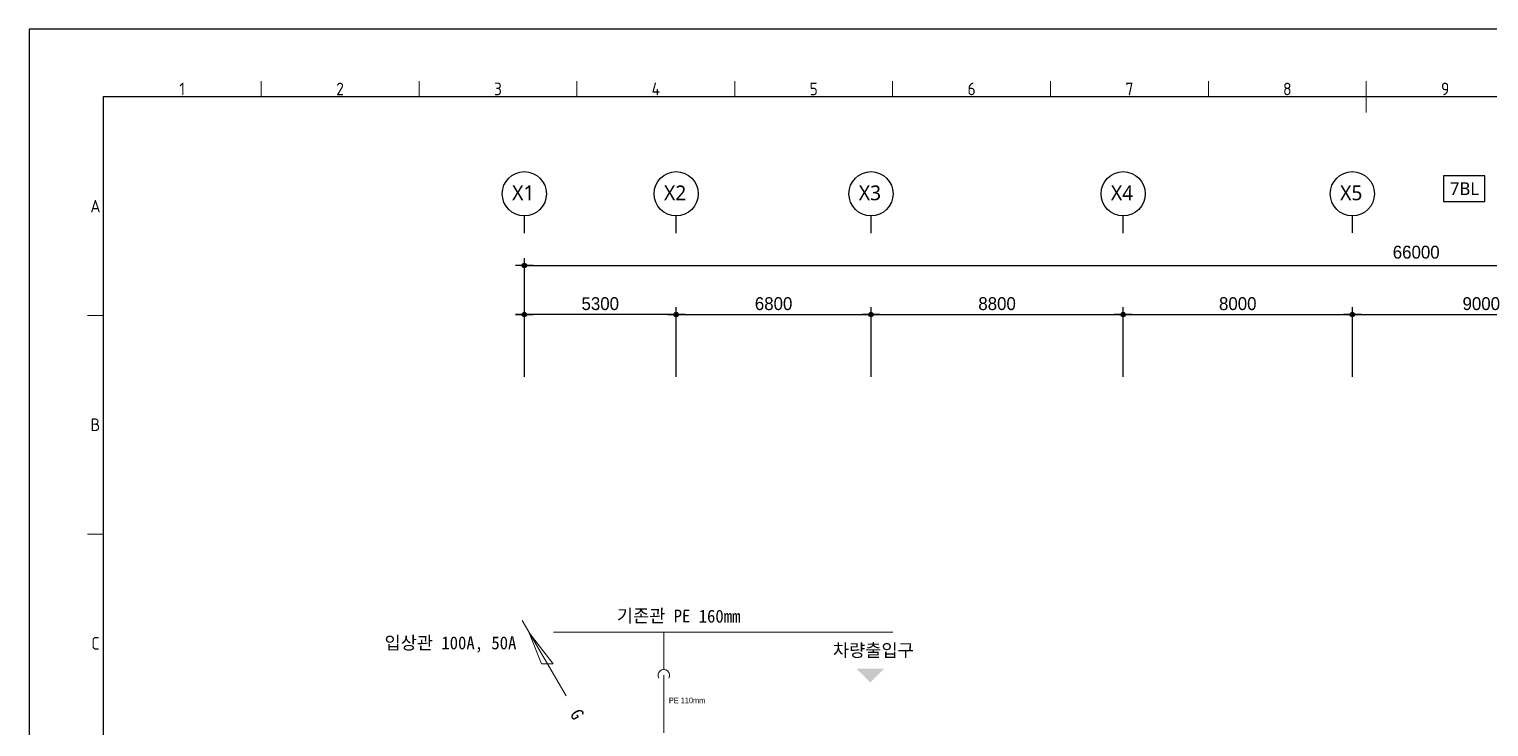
# Model space of a CAD drawing. Header units: millimetres. Extents: x 16332047 to 33387680, y -14835522 to -7015081.
# Drawn here: x 16587448 to 16633298, y -7648278 to -7626358 of the extents above; entities that cross this region are included whole.
import ezdxf
from ezdxf.enums import TextEntityAlignment as Align

# ---------------------------------------------------------------- set-up
doc = ezdxf.new("R2010")
doc.units = ezdxf.units.MM
doc.header["$LTSCALE"] = 300
doc.header["$MEASUREMENT"] = 0
doc.layers.get('0').update_dxf_attribs({"linetype": 'CONTINUOUS'})
for name, color, linetype in [('8', 8, 'CONTINUOUS'), ('A-HAT', 5, 'CONTINUOUS'), ('건물', 8, 'CONTINUOUS')]:
    doc.layers.add(name, color=color, linetype=linetype)
doc.layers.add('FRAME050', color=3, linetype='CONTINUOUS', lineweight=13)
doc.layers.add('기존관', color=7, linetype='CONTINUOUS', lineweight=9)
doc.styles.add('GHD', font='')
doc.styles.add('ISOCP', font='isocp.shx', dxfattribs={"width": 1.1, "oblique": 30, "bigfont": 'whgtxt.shx'})
doc.styles.add('돋움', font='HYGTRE.TTF')
doc.styles.add('돋움체', font='')
doc.styles.add('맑은 고딕', font='malgun.ttf')
doc.styles.get('GHD').set_extended_font_data('Dotum')
doc.styles.get('돋움체').set_extended_font_data('DotumChe')

# ---------------------------------------------------------------- blocks, each defined once
blk = doc.blocks.new('DIMDOT')
at = {"color": 0}
blk.add_line((-2, 0), (2, 0), dxfattribs=at)
for radius in [0.5, 0.25]:
    blk.add_circle((0, 0), radius, dxfattribs=at)

msp = doc.modelspace()

# ---------------------------------------------------------------- linework, layer by layer
at = {"layer": '8'}
msp.add_lwpolyline([(16587448, -7685758), (16671448, -7685758), (16671448, -7626358), (16587448, -7626358)], close=True, dxfattribs=at)
at = {"layer": 'A-HAT', "color": 1}
for p, q in [((16589776, -7628484), (16589776, -7683431)), ((16669121, -7628484), (16589776, -7628484))]:
    msp.add_line(p, q, dxfattribs=at)
at = {"layer": 'FRAME050'}
for p, q in [((16594735, -7628484), (16594735, -7627989)), ((16599694, -7628484), (16599694, -7627989)), ((16604653, -7628484), (16604653, -7627989)), ((16609612, -7628484), (16609612, -7627989)), ((16614571, -7628484), (16614571, -7627989)), ((16619530, -7628484), (16619530, -7627989)), ((16624489, -7628484), (16624489, -7627989)), ((16629448, -7628980), (16629448, -7627989)), ((16589280, -7635353), (16589776, -7635353)), ((16589280, -7642221), (16589776, -7642221))]:
    msp.add_line(p, q, dxfattribs=at)
at = {"layer": '건물'}
for p, q in [((16603002, -7632763), (16603002, -7632223)), ((16607772, -7632763), (16607772, -7632223)), ((16613892, -7632763), (16613892, -7632223)), ((16621812, -7632763), (16621812, -7632223)), ((16629012, -7632762), (16629012, -7632222)), ((16603002, -7637280), (16603002, -7633552)), ((16603002, -7637280), (16603002, -7633552)), ((16603002, -7633783), (16662402, -7633783)), ((16607772, -7635326), (16603002, -7635326)), ((16607772, -7637280), (16607772, -7635094)), ((16607772, -7637280), (16607772, -7635094)), ((16607772, -7635326), (16613892, -7635326)), ((16613892, -7637280), (16613892, -7635094)), ((16613892, -7637280), (16613892, -7635094)), ((16613892, -7635326), (16621812, -7635326)), ((16621812, -7637280), (16621812, -7635094)), ((16621812, -7637280), (16621812, -7635094)), ((16621812, -7635326), (16629012, -7635326)), ((16629012, -7637275), (16629012, -7635094)), ((16629012, -7637279), (16629012, -7635094)), ((16629012, -7635326), (16637112, -7635326))]:
    msp.add_line(p, q, dxfattribs=at)
at = {"layer": '건물', "elevation": 1}
msp.add_lwpolyline([(16631870, -7631775), (16633176, -7631775), (16633176, -7630965), (16631870, -7630965)], close=True, dxfattribs=at)
at = {"layer": '건물'}
for centre in [(16603002, -7631529), (16607772, -7631528), (16613892, -7631528), (16621812, -7631529), (16629012, -7631528)]:
    msp.add_circle(centre, 694, dxfattribs=at)
msp.add_solid([(16613436, -7646454), (16614301, -7646454), (16613868, -7646886)], dxfattribs=at)
at = {"layer": '기존관'}
for p, q in [((16604312, -7647300, 0), (16602932, -7644942, 0)), ((16603155, -7645324, 0), (16603912, -7646296, 0)), ((16603537, -7646296, 0), (16603155, -7645324, 0)), ((16603920, -7645306), (16614574, -7645306)), ((16607382, -7646476), (16607382, -7645306)), ((16603537, -7646296, 0), (16603912, -7646296, 0)), ((16607382, -7648276), (16607382, -7646656)), ((16607382, -7648469), (16607382, -7648276))]:
    msp.add_line(p, q, dxfattribs=at)
msp.add_arc((16607382, -7646656), 180, 328.7329, 211.2671, dxfattribs=at)

# ---------------------------------------------------------------- block references
at = {"layer": '건물', "xscale": 138.8571428571427, "yscale": 138.8571428571427, "zscale": 138.8571428571427, "rotation": 180}
for p in [(16603002, -7633783), (16603002, -7635326), (16607772, -7635326), (16613892, -7635326), (16621812, -7635326), (16629012, -7635325)]:
    msp.add_blockref('DIMDOT', p, dxfattribs=at)
at = {"layer": '건물', "xscale": 138.8571428571427, "yscale": 138.8571428571427, "zscale": 138.8571428571427}
for p in [(16603002, -7635326), (16607772, -7635326), (16613892, -7635326), (16621812, -7635326), (16629012, -7635325)]:
    msp.add_blockref('DIMDOT', p, dxfattribs=at)

# ---------------------------------------------------------------- texts
at = {"layer": 'FRAME050', "style": 'ISOCP'}
for s, p in [('1', (16592255, -7628236)), ('2', (16597215, -7628236)), ('3', (16602174, -7628236)), ('4', (16607133, -7628236)), ('5', (16612092, -7628236)), ('6', (16617051, -7628236)), ('7', (16622010, -7628236)), ('8', (16626969, -7628236)), ('9', (16631928, -7628236)), ('A', (16589528, -7631919)), ('B', (16589528, -7638787)), ('C', (16589528, -7645655))]:
    msp.add_text(s, height=397, dxfattribs=at).set_placement(p, align=Align.MIDDLE)
at = {"layer": '건물', "style": '맑은 고딕'}
for s, p in [('X1', (16602969, -7631501)), ('X2', (16607739, -7631501)), ('X3', (16613859, -7631501)), ('X4', (16621778, -7631501)), ('X5', (16628978, -7631501))]:
    msp.add_text(s, height=462.9, dxfattribs=at).set_placement(p, align=Align.MIDDLE_CENTER)
at = {"layer": '건물', "extrusion": (-2.15396e-07, -1.45748e-06, 1), "style": '맑은 고딕'}
msp.add_text('7BL', height=405, dxfattribs=at).set_placement((16632073, -7631370, 8), align=Align.MIDDLE_LEFT)
at = {"layer": '건물', "char_height": 405, "attachment_point": 5, "style": '돋움'}
for s, insert in [('\\A1;66000', (16631018, -7633367)), ('\\A1;5300', (16605387, -7634984)), ('\\A1;6800', (16610832, -7634984)), ('\\A1;8800', (16617852, -7634984)), ('\\A1;8000', (16625412, -7634984)), ('\\A1;9000', (16633062, -7634984))]:
    msp.add_mtext(s, dxfattribs=dict(at, insert=insert))
at = {"layer": '기존관', "style": '돋움체'}
msp.add_text('기존관 PE 160mm', height=405, rotation=359.68, dxfattribs=at).set_placement((16605907, -7644987, 0))
msp.add_text('입상관 100A, 50A', height=405, dxfattribs=at).set_placement((16598610, -7645641, 0), align=Align.MIDDLE_LEFT)
msp.add_text('차량출입구', height=405, dxfattribs=at).set_placement((16613965, -7646075), align=Align.CENTER)
msp.add_text('G', height=405, rotation=300, dxfattribs=at).set_placement((16604660, -7647884, 0), align=Align.MIDDLE)
at = {"layer": '기존관', "style": 'GHD'}
msp.add_text('PE 110mm', height=176.4, dxfattribs=at).set_placement((16607543, -7647535))

doc.saveas('drawing.dxf')
